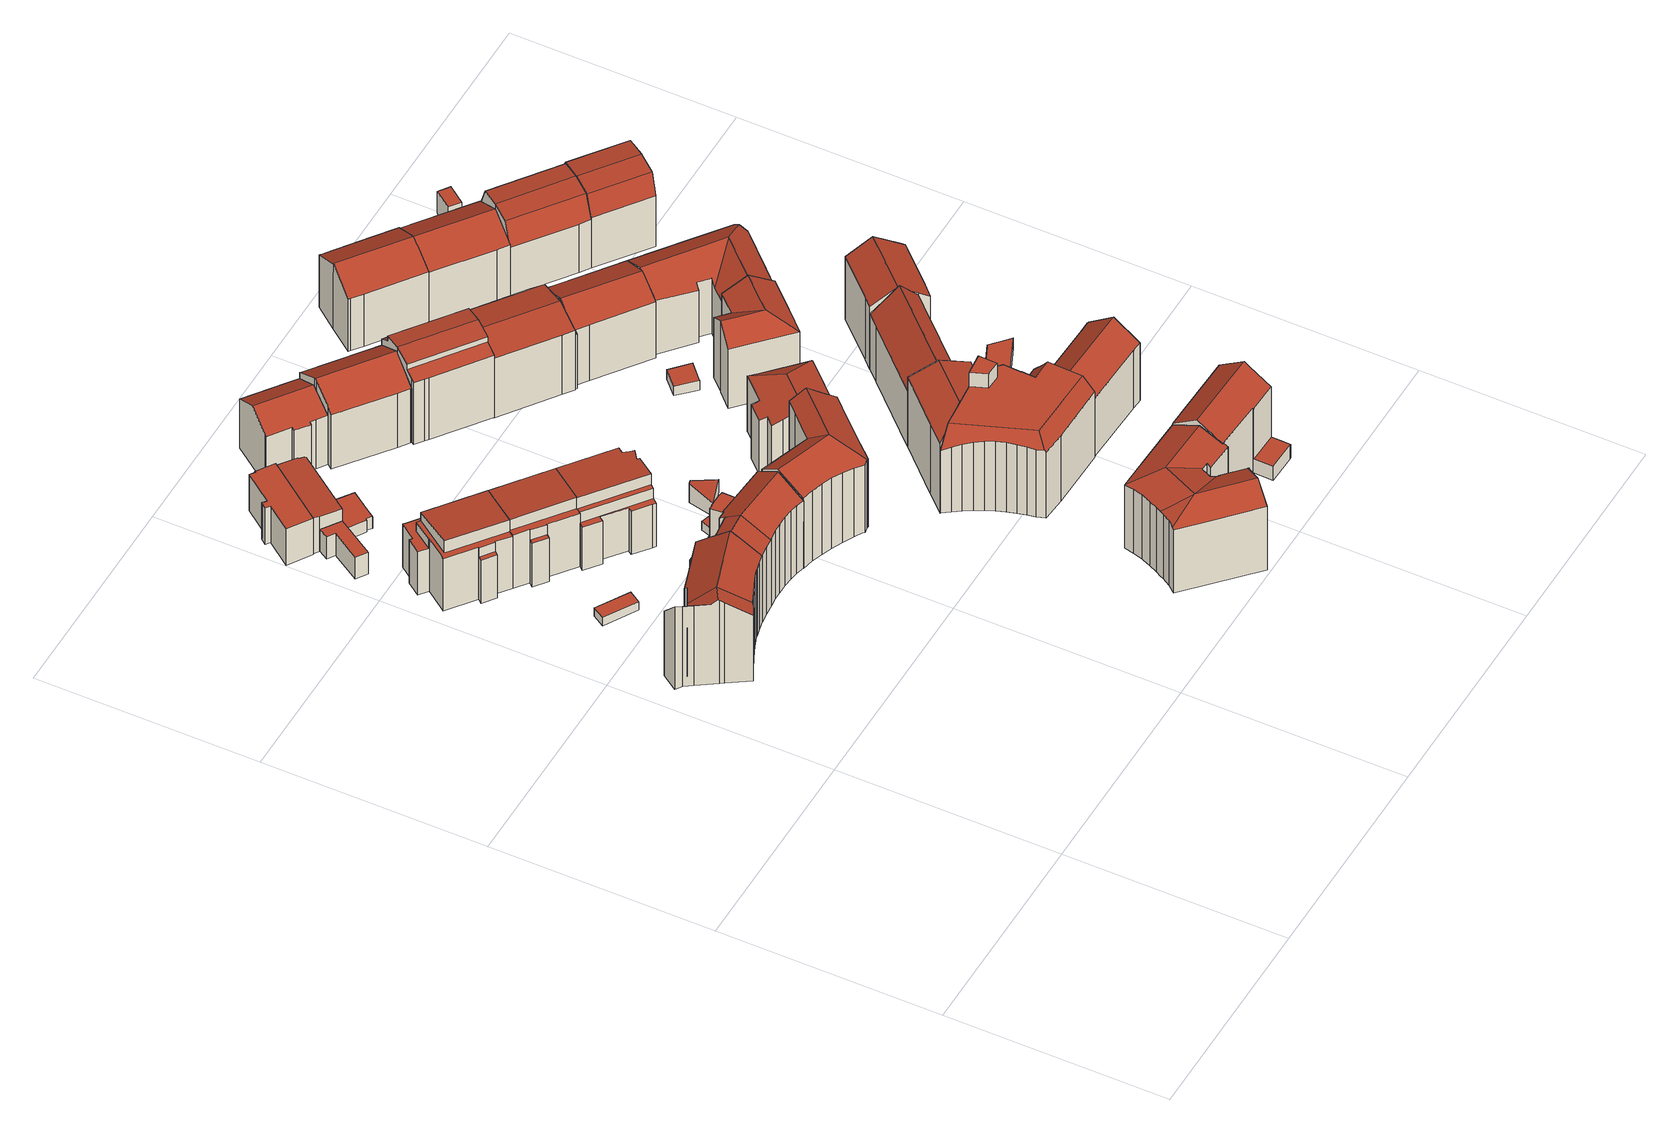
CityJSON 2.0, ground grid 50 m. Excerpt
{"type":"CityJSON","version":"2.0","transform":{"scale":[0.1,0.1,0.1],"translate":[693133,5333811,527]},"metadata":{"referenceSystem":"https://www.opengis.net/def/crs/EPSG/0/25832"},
"CityObjects":{
"building1":{"type":"Building","attributes":{"Gemeindeschluessel":"09162000","HoeheDach":"551.680","HoeheGrund":"528.577","Methode":"2000","NiedrigsteTraufeDesGebaeudes":"546.345","Geometrietyp2DReferenz":"3000","function":"31001_1000","roofType":"3100","measuredHeight":23.1,"storeysAboveGround":6},"geometry":[{"type":"MultiSurface","lod":"2","boundaries":[[[0,1,2,3,4,5]],[[6,7,4,3,8]],[[2,9,10,11,12,13,14,8,3]],[[15,16,17,18]],[[19,20,21,22]],[[23,24,16,15]],[[25,11,10,26]],[[18,17,27,28]],[[29,30,31,32]],[[33,34,35,36]],[[23,36,35,37,24]],[[37,35,34,38,39,40,41,21,20,9,2]],[[19,26,10,9,20]],[[27,17,16,24,37,2,1]],[[42,38,34,33]],[[23,15,18,28,29,32,43,44,7,6,45,46,47,25,26,19,22,48,49,50,42,33,36]],[[29,28,27,1,0,30]],[[49,40,39,50]],[[45,14,13,46]],[[51,31,30,0,5,52]],[[6,8,14,45]],[[47,12,11,25]],[[50,39,38,42]],[[5,4,7,44,52]],[[46,13,12,47]],[[48,41,40,49]],[[43,51,52,44]],[[22,21,41,48]],[[51,43,32,31]]],"semantics":{"surfaces":[{"type":"RoofSurface"},{"type":"WallSurface"},{"type":"GroundSurface"}],"values":[0,1,0,1,1,1,1,1,1,1,1,0,1,0,1,2,1,1,1,0,1,1,1,1,1,1,1,1,1]}}]},
"building2":{"type":"Building","attributes":{"Gemeindeschluessel":"09162000","HoeheDach":"530.550","HoeheGrund":"528.240","Methode":"2000","NiedrigsteTraufeDesGebaeudes":"530.550","Geometrietyp2DReferenz":"3000","function":"51009_1610","roofType":"1000","measuredHeight":2.31},"geometry":[{"type":"MultiSurface","lod":"2","boundaries":[[[53,54,55,56]],[[57,58,59,60]],[[60,53,56,57]],[[59,54,53,60]],[[57,56,55,58]],[[58,55,54,59]]],"semantics":{"surfaces":[{"type":"RoofSurface"},{"type":"GroundSurface"},{"type":"WallSurface"}],"values":[0,1,2,2,2,2]}}]},
"building3":{"type":"Building","attributes":{"Gemeindeschluessel":"09162000","HoeheDach":"545.880","HoeheGrund":"528.260","Methode":"2000","NiedrigsteTraufeDesGebaeudes":"540.230","Geometrietyp2DReferenz":"3000","function":"31001_1000","roofType":"1000","measuredHeight":17.62,"storeysAboveGround":5},"geometry":[{"type":"MultiSurface","lod":"2","boundaries":[[[61,62,63,64]],[[65,66,67,68]],[[69,70,71,72]],[[73,74,75,76,77,78,79,80]],[[81,82,83,84]],[[85,86,87,88,89,90]],[[91,66,65,92,93,94,76,75,95,96,97,98]],[[99,100,101,102]],[[98,97,96,103,101,100]],[[104,105,85,90]],[[61,64,106,107,95,75,74,73,80,71,70,108]],[[109,81,84,110]],[[105,83,82,67,66,91,99,102,63,62,87,86,85]],[[111,108,70,69]],[[112,109,110,113]],[[103,96,95,107,106,64,63,102,101]],[[94,93,92,65,68,114,112,113,115,104,90,89,88,116,111,69,72,79,78,77,76]],[[72,71,80,79]],[[91,98,100,99]],[[116,88,87,62,61,108,111]],[[110,84,83,105,104,115,113]],[[81,109,112,114,68,67,82]]],"semantics":{"surfaces":[{"type":"WallSurface"},{"type":"RoofSurface"},{"type":"GroundSurface"}],"values":[0,0,0,0,0,0,0,0,1,0,1,1,1,0,0,0,2,0,0,0,0,0]}}]},
"building4":{"type":"Building","attributes":{"Gemeindeschluessel":"09162000","HoeheDach":"533.837","HoeheGrund":"527.837","Methode":"3220","NiedrigsteTraufeDesGebaeudes":"533.837","Geometrietyp2DReferenz":"3000","function":"31001_2000","roofType":"9999","measuredHeight":6},"geometry":[{"type":"MultiSurface","lod":"2","boundaries":[[[117,118,119,120]],[[121,122,123,124]],[[125,126,127,128]],[[117,126,125,122,121,118]],[[119,124,123,128,127,120]],[[122,125,128,123]],[[118,121,124,119]],[[126,117,120,127]]],"semantics":{"surfaces":[{"type":"WallSurface"},{"type":"RoofSurface"},{"type":"GroundSurface"}],"values":[0,0,0,1,2,0,0,0]}}]},
"building5":{"type":"Building","attributes":{"Gemeindeschluessel":"09162000","HoeheDach":"537.658","HoeheGrund":"527.580","Methode":"2000","NiedrigsteTraufeDesGebaeudes":"530.280","Geometrietyp2DReferenz":"3000","function":"31001_9998","roofType":"1000","measuredHeight":10.08,"storeysAboveGround":4},"geometry":[{"type":"MultiSurface","lod":"2","boundaries":[[[129,130,131,132,133,134]],[[135,136,137,138,139,140]],[[141,142,143,144]],[[145,146,147,148]],[[131,130,146,145]],[[147,149,140,139,138,150,151,152,148]],[[153,154,155,136,135,156,157]],[[137,136,155,158,150,138]],[[154,153,159,141,144,160,133,132,131,145,148,152,151,150,158,155]],[[161,157,156,149,147,146,130,129,134,162,143,142]],[[159,161,142,141]],[[144,143,162,160]],[[153,157,161,159]],[[160,162,134,133]],[[140,149,156,135]]],"semantics":{"surfaces":[{"type":"WallSurface"},{"type":"RoofSurface"},{"type":"GroundSurface"}],"values":[0,1,0,0,0,0,0,0,2,1,0,0,0,0,0]}}]},
"building6":{"type":"Building","attributes":{"Gemeindeschluessel":"09162000","HoeheDach":"545.880","HoeheGrund":"528.170","Methode":"2000","NiedrigsteTraufeDesGebaeudes":"540.080","Geometrietyp2DReferenz":"3000","function":"31001_1000","roofType":"1000","measuredHeight":17.71,"storeysAboveGround":5},"geometry":[{"type":"MultiSurface","lod":"2","boundaries":[[[163,164,96,165]],[[166,167,168,169,170,171,172]],[[173,174,166,172]],[[175,176,177,178,179,173,172,171,170,180,181,182,183,184]],[[185,186,187,188]],[[189,190,165,96,188,187,183,182,181,180]],[[188,96,164,185]],[[191,192,168,167]],[[183,187,186,184]],[[169,168,192,193,194,195,190,189]],[[177,194,193,178]],[[170,169,189,180]],[[191,174,173,179,178,193,192]],[[174,191,167,166]],[[195,163,165,190]],[[195,194,177,176,175,184,186,185,164,163]]],"semantics":{"surfaces":[{"type":"RoofSurface"},{"type":"WallSurface"},{"type":"GroundSurface"}],"values":[0,1,1,2,0,1,1,1,1,0,1,1,1,0,1,1]}}]},
"building7":{"type":"Building","attributes":{"Gemeindeschluessel":"09162000","HoeheDach":"551.120","HoeheGrund":"528.542","Methode":"2000","NiedrigsteTraufeDesGebaeudes":"532.379","Geometrietyp2DReferenz":"3000","function":"31001_1000","roofType":"3100","measuredHeight":22.58,"storeysAboveGround":6},"geometry":[{"type":"MultiSurface","lod":"2","boundaries":[[[196,197,198,199,200]],[[201,202,203,204]],[[205,206,207,208]],[[209,210,211,212]],[[213,203,202,214,215,216,217,218]],[[219,220,221,222,213,218]],[[223,224,197,196]],[[225,226,227,228]],[[229,230,231,232]],[[222,221,227,226,233,234,200,199,235]],[[236,215,214,237]],[[238,239,240,241]],[[242,243,244,245,246]],[[219,218,217,247]],[[248,249,250,251]],[[222,235,252,204,203,213]],[[232,231,210,209]],[[228,227,221,220]],[[223,196,200,234,253,211,210,231,230,254]],[[255,212,211,253,256]],[[245,234,233,250,249,246]],[[257,254,230,229]],[[242,246,249,248]],[[255,256,206,205]],[[198,197,224,257,229,232,209,212,255,205,208,243,242,248,251,225,228,220,219,247,258,236,237,240,239,259]],[[238,241,201,204,252,260]],[[240,237,214,202,201,241]],[[198,259,260,252,235,199]],[[247,217,216,258]],[[208,207,244,243]],[[258,216,215,236]],[[224,223,254,257]],[[244,207,206,256,253,234,245]],[[225,251,250,233,226]],[[260,259,239,238]]],"semantics":{"surfaces":[{"type":"WallSurface"},{"type":"RoofSurface"},{"type":"GroundSurface"}],"values":[0,0,0,0,1,0,0,0,0,1,0,0,0,0,0,0,0,0,1,0,1,0,0,0,2,1,0,0,0,0,0,0,1,0,0]}}]},
"building8":{"type":"Building","attributes":{"Gemeindeschluessel":"09162000","HoeheDach":"537.538","HoeheGrund":"527.710","Methode":"2000","NiedrigsteTraufeDesGebaeudes":"529.987","Geometrietyp2DReferenz":"3000","function":"31001_9998","roofType":"1000","measuredHeight":9.83,"storeysAboveGround":3},"geometry":[{"type":"MultiSurface","lod":"2","boundaries":[[[261,262,263,264,265,266,267,268,157,161]],[[269,263,262,270]],[[271,157,268,272]],[[157,271,273,274,275]],[[276,264,263,269]],[[274,273,277,278]],[[279,280,281,282,276,269,270,283,284,275,274,278]],[[282,265,264,276]],[[281,266,265,282]],[[161,157,275,284]],[[280,267,266,281]],[[280,279,278,277,272,268,267]],[[283,270,262,261,161,284]],[[272,277,273,271]]],"semantics":{"surfaces":[{"type":"RoofSurface"},{"type":"WallSurface"},{"type":"GroundSurface"}],"values":[0,1,1,1,1,1,2,1,1,1,1,1,1,0]}}]},
"building9":{"type":"Building","attributes":{"Gemeindeschluessel":"09162000","HoeheDach":"531.146","HoeheGrund":"527.920","Methode":"1000","NiedrigsteTraufeDesGebaeudes":"531.146","Geometrietyp2DReferenz":"3000","function":"31001_2000","roofType":"1000","measuredHeight":3.23,"storeysAboveGround":1},"geometry":[{"type":"MultiSurface","lod":"2","boundaries":[[[285,286,287,288]],[[289,290,291,292,293,294]],[[295,296,297,298,289,294]],[[299,300,297,296]],[[301,302,303,304]],[[292,291,302,301]],[[305,285,288,306,299,296,295,294,293,292,301,304]],[[298,297,300,307,287,286,308,303,302,291,290,289]],[[285,305,304,303,308,286]],[[306,288,287,307,300,299]]],"semantics":{"surfaces":[{"type":"WallSurface"},{"type":"GroundSurface"},{"type":"RoofSurface"}],"values":[0,0,0,0,0,0,1,2,0,0]}}]},
"building10":{"type":"Building","attributes":{"Gemeindeschluessel":"09162000","HoeheDach":"530.843","HoeheGrund":"528.757","Methode":"2000","NiedrigsteTraufeDesGebaeudes":"530.843","Geometrietyp2DReferenz":"3000","function":"51009_1610","roofType":"1000","measuredHeight":2.09},"geometry":[{"type":"MultiSurface","lod":"2","boundaries":[[[309,310,311,312]],[[313,314,315,316]],[[310,315,314,311]],[[311,314,313,312]],[[309,316,315,310]],[[312,313,316,309]]],"semantics":{"surfaces":[{"type":"GroundSurface"},{"type":"RoofSurface"},{"type":"WallSurface"}],"values":[0,1,2,2,2,2]}}]},
"building11":{"type":"Building","attributes":{"Gemeindeschluessel":"09162000","HoeheDach":"545.887","HoeheGrund":"528.240","Methode":"2000","NiedrigsteTraufeDesGebaeudes":"539.990","Geometrietyp2DReferenz":"3000","function":"31001_1000","roofType":"1000","measuredHeight":17.65,"storeysAboveGround":5},"geometry":[{"type":"MultiSurface","lod":"2","boundaries":[[[317,318,319,320]],[[321,322,323,324]],[[325,326,327,177]],[[328,329,330,331,332,333,334,335,336,337,338,339,321,324,325,177,340,341,175,184,342]],[[329,328,342,343,344,345,346]],[[338,347,348,339]],[[337,349,347,338]],[[323,322,348,347,349,350,351,352,327,326]],[[336,350,349,337]],[[318,353,354,319]],[[331,355,356,332]],[[327,352,320,319,354,164,357,358,184,175,341,340,177]],[[351,317,320,352]],[[184,358,343,342]],[[344,343,358,357]],[[353,359,356,355,360,346,345,164,354]],[[329,346,360,330]],[[357,164,345,344]],[[324,323,326,325]],[[318,317,351,350,336,335,334,333,359,353]],[[332,356,359,333]],[[330,360,355,331]],[[339,348,322,321]]],"semantics":{"surfaces":[{"type":"RoofSurface"},{"type":"WallSurface"},{"type":"GroundSurface"}],"values":[0,1,1,2,1,1,1,0,1,1,1,1,1,1,0,0,1,1,1,1,1,1,1]}}]},
"building12":{"type":"Building","attributes":{"Gemeindeschluessel":"09162000","HoeheDach":"530.422","HoeheGrund":"528.140","Methode":"1000","NiedrigsteTraufeDesGebaeudes":"530.422","Geometrietyp2DReferenz":"3000","function":"51009_1610","roofType":"1000","measuredHeight":2.28},"geometry":[{"type":"MultiSurface","lod":"2","boundaries":[[[361,362,363,364]],[[363,365,366,364]],[[366,365,367,368]],[[362,367,365,363]],[[364,366,368,361]],[[361,368,367,362]]],"semantics":{"surfaces":[{"type":"GroundSurface"},{"type":"WallSurface"},{"type":"RoofSurface"}],"values":[0,1,2,1,1,1]}}]},
"building13":{"type":"Building","attributes":{"Gemeindeschluessel":"09162000","HoeheDach":"531.080","HoeheGrund":"528.770","Methode":"2000","NiedrigsteTraufeDesGebaeudes":"531.080","Geometrietyp2DReferenz":"3000","function":"51009_1610","roofType":"1000","measuredHeight":2.31},"geometry":[{"type":"MultiSurface","lod":"2","boundaries":[[[369,370,371,372]],[[373,374,370,369]],[[374,375,371,370]],[[376,375,374,373]],[[372,371,375,376]],[[369,372,376,373]]],"semantics":{"surfaces":[{"type":"WallSurface"},{"type":"RoofSurface"},{"type":"GroundSurface"}],"values":[0,0,1,0,0,2]}}]},
"building14":{"type":"Building","attributes":{"Gemeindeschluessel":"09162000","HoeheDach":"544.340","HoeheGrund":"527.502","Methode":"2000","NiedrigsteTraufeDesGebaeudes":"540.678","Geometrietyp2DReferenz":"3000","function":"31001_9998","roofType":"3100","measuredHeight":16.84,"storeysAboveGround":4},"geometry":[{"type":"MultiSurface","lod":"2","boundaries":[[[377,378,379,380]],[[381,382,383,384,385]],[[386,387,388,389]],[[377,380,390,391]],[[392,393,394,395]],[[381,385,393,392]],[[384,383,396,397,398]],[[399,400,401,398,397]],[[399,397,396,402]],[[391,390,401,400]],[[386,395,394,387]],[[403,389,388,404]],[[381,392,395,386,389,403,378,377,391,400,399,402,382]],[[379,404,388,387,394,393,385,384,398,401,390,380]],[[402,396,383,382]],[[403,404,379,378]]],"semantics":{"surfaces":[{"type":"WallSurface"},{"type":"RoofSurface"},{"type":"GroundSurface"}],"values":[0,0,0,0,0,0,1,0,0,0,0,0,2,1,0,0]}}]},
"building15":{"type":"Building","attributes":{"Gemeindeschluessel":"09162000","HoeheDach":"533.671","HoeheGrund":"528.410","Methode":"1000","NiedrigsteTraufeDesGebaeudes":"531.881","Geometrietyp2DReferenz":"3000","function":"31001_2000","roofType":"2100","measuredHeight":5.26},"geometry":[{"type":"MultiSurface","lod":"2","boundaries":[[[405,406,407,408]],[[409,410,406,405]],[[407,406,410,411]],[[412,411,410,409]],[[408,407,411,412]],[[412,409,405,408]]],"semantics":{"surfaces":[{"type":"WallSurface"},{"type":"RoofSurface"},{"type":"GroundSurface"}],"values":[0,0,1,0,0,2]}}]},
"building16":{"type":"Building","attributes":{"Gemeindeschluessel":"09162000","HoeheDach":"551.570","HoeheGrund":"528.310","Methode":"2000","NiedrigsteTraufeDesGebaeudes":"546.851","Geometrietyp2DReferenz":"3000","function":"31001_9998","roofType":"3100","measuredHeight":23.26,"storeysAboveGround":6},"geometry":[{"type":"MultiSurface","lod":"2","boundaries":[[[413,414,415,416]],[[417,418,419,420]],[[421,422,423,424,425,426]],[[427,428,429,430]],[[431,432,433,434,435,436,415,414,437,438,439]],[[439,438,437,440,441,442,443]],[[444,441,440,445]],[[446,433,432,447]],[[430,429,448,449]],[[450,451,452,453,428,427]],[[454,455,447,432,431,456]],[[437,414,413,457,445,440]],[[451,458,454,456,459,452]],[[418,460,461,448,429,428,453,452,459,456,431,439,462,463,419]],[[449,448,461,464]],[[462,439,443,422,421,426,463]],[[465,434,433,446]],[[466,464,461,460,418,417]],[[467,465,446,447,455,454,458,451,450,427,430,449,464,466,417,420,468,425,424,423,469,470,444,445,457,413,416,471]],[[416,415,436,471]],[[422,443,442,441,444,470,469,423]],[[419,463,426,425,468,420]],[[465,467,471,436,435,434]]],"semantics":{"surfaces":[{"type":"WallSurface"},{"type":"RoofSurface"},{"type":"GroundSurface"}],"values":[0,0,0,0,1,1,0,0,0,0,0,0,0,1,0,1,0,0,2,0,0,0,0]}}]},
"building17":{"type":"Building","attributes":{"Gemeindeschluessel":"09162000","HoeheDach":"548.790","HoeheGrund":"528.563","Methode":"2000","NiedrigsteTraufeDesGebaeudes":"531.920","Geometrietyp2DReferenz":"3000","function":"31001_9998","roofType":"3100","measuredHeight":20.23,"storeysAboveGround":5},"geometry":[{"type":"MultiSurface","lod":"2","boundaries":[[[472,473,474,475,476,477]],[[478,479,480,481,482,483]],[[484,485,486,487,488,489]],[[490,491,492,493,494,495]],[[496,497,498,499,500,484,489,501]],[[481,480,472,477]],[[493,501,502,503,474,473,472,480,479]],[[501,489,488,504,502]],[[499,505,506,507,508,509,500]],[[495,494,510,511,512,513]],[[514,515,516,517]],[[493,479,478,510,494]],[[505,499,498,518]],[[519,520,507,506,517,516,521]],[[522,523,524,496,501,493]],[[519,521,525,526]],[[485,484,500,509]],[[475,474,503,527]],[[527,503,502,528]],[[529,530,491,490,495,513]],[[531,524,523,532]],[[530,533,526,525,492,491]],[[511,510,478,483]],[[517,506,505,518,514]],[[504,488,487,534,528,502]],[[535,536,497,496,524,531]],[[486,485,509,508,507,520,519,526,533,530,529,513,512,511,483,482,481,477,476,475,527,528,534,487],[535,531,532,537,538,539,540,536]],[[541,515,514,518,498,497,536,540,539,538]],[[492,525,521,516,515,541,522,493]],[[522,541,538,537,532,523]]],"semantics":{"surfaces":[{"type":"WallSurface"},{"type":"RoofSurface"},{"type":"GroundSurface"}],"values":[0,0,0,1,1,0,1,1,0,0,0,1,0,0,1,0,0,0,0,0,0,0,0,1,0,0,2,0,1,0]}}]},
"building18":{"type":"Building","attributes":{"Gemeindeschluessel":"09162000","HoeheDach":"546.850","HoeheGrund":"527.670","Methode":"2000","NiedrigsteTraufeDesGebaeudes":"542.553","Geometrietyp2DReferenz":"3000","function":"31001_9998","roofType":"3100","measuredHeight":19.18,"storeysAboveGround":4},"geometry":[{"type":"MultiSurface","lod":"2","boundaries":[[[542,543,544,545]],[[546,547,548,549]],[[550,551,552,553]],[[554,555,556,557]],[[548,558,555,554,559,549]],[[560,561,562,563]],[[564,552,551,565,556,555,558]],[[562,561,544,543,564,558,548,547,566]],[[567,566,547,546]],[[563,562,566,567]],[[568,542,545,560,563,567,546,549,559,554,557,569,550,553]],[[545,544,561,560]],[[542,568,553,552,564,543]],[[565,551,550,569,557,556]]],"semantics":{"surfaces":[{"type":"WallSurface"},{"type":"RoofSurface"},{"type":"GroundSurface"}],"values":[0,0,0,0,0,0,1,1,0,0,2,0,0,0]}}]},
"building19":{"type":"Building","attributes":{"Gemeindeschluessel":"09162000","HoeheDach":"548.346","HoeheGrund":"527.770","Methode":"2000","NiedrigsteTraufeDesGebaeudes":"544.344","Geometrietyp2DReferenz":"3000","function":"31001_1000","roofType":"3100","measuredHeight":20.58,"storeysAboveGround":5},"geometry":[{"type":"MultiSurface","lod":"2","boundaries":[[[570,571,572,573]],[[574,575,576,577]],[[578,579,580,581]],[[582,583,575,574]],[[584,585,586,587]],[[588,589,587,586]],[[573,572,590,589,588,591,592]],[[583,580,579,593,594,576,575]],[[590,572,571,595]],[[593,596,597,594]],[[581,580,583,582]],[[576,594,597,573,592,598,577]],[[599,600,601,578,581,582,574,577,598,592,591,588,586,585]],[[596,570,573,597]],[[595,584,587,589,590]],[[593,579,578,601,600,599,585,584,595,571,570,596]]],"semantics":{"surfaces":[{"type":"RoofSurface"},{"type":"WallSurface"},{"type":"GroundSurface"}],"values":[0,1,1,1,1,1,1,0,1,1,1,1,2,0,0,1]}}]},
"building20":{"type":"Building","attributes":{"Gemeindeschluessel":"09162000","HoeheDach":"553.743","HoeheGrund":"528.495","Methode":"2000","NiedrigsteTraufeDesGebaeudes":"545.656","Geometrietyp2DReferenz":"3000","function":"31001_9998","roofType":"1000","measuredHeight":25.25,"storeysAboveGround":5},"geometry":[{"type":"MultiSurface","lod":"2","boundaries":[[[602,603,604,605]],[[606,607,608]],[[609,610,611,612]],[[613,614,615,616]],[[617,618,619,620]],[[621,622,618,617]],[[623,624,625,620,619,626]],[[627,628,603,602]],[[629,630,631,632]],[[633,634,635,636,637]],[[638,639,634,633,613,616,609,612,627,602,605,631,630,624,623,640,641,642,643]],[[616,615,610,609]],[[644,641,640,645]],[[640,623,626,646,647,645]],[[605,604,632,631]],[[612,611,628,627]],[[642,648,649,643]],[[650,649,648,606,608]],[[651,625,624,630,629]],[[644,645,647,621,617,620,625,651,652,653,650,608,607]],[[633,637,614,613]],[[618,622,646,626,619]],[[635,654,655,653,652,636]],[[639,654,635,634]],[[638,643,649,650,653,655]],[[629,632,604,603,628,611,610,615,614,637,636,652,651]],[[647,646,622,621]],[[638,655,654,639]],[[642,641,644,607,606,648]]],"semantics":{"surfaces":[{"type":"WallSurface"},{"type":"GroundSurface"},{"type":"RoofSurface"}],"values":[0,0,0,0,0,0,0,0,0,0,1,0,0,0,0,0,0,2,0,2,0,2,2,0,0,2,0,0,0]}}]},
"building21":{"type":"Building","attributes":{"Gemeindeschluessel":"09162000","HoeheDach":"545.920","HoeheGrund":"528.030","Methode":"2000","NiedrigsteTraufeDesGebaeudes":"542.771","Geometrietyp2DReferenz":"3000","function":"31001_9998","roofType":"3200","measuredHeight":17.89,"storeysAboveGround":4},"geometry":[{"type":"MultiSurface","lod":"2","boundaries":[[[656,657,658,659,660,661]],[[662,663,664,665]],[[666,667,668,669,670,671,659,658]],[[672,673,674,675]],[[676,677,678,679]],[[680,681,682,683,684,685]],[[682,678,677,668,667,686,683]],[[665,664,687,688]],[[689,656,661,690,675,674]],[[691,688,687,692,673,672]],[[676,679,681,680,685,662,665,688,691,672,675,690,661,660,659,671,670,669]],[[685,684,663,662]],[[686,667,666,658,657]],[[679,678,682,681]],[[663,684,683,686,657,656,689,674,673,692,687,664]],[[669,668,677,676]]],"semantics":{"surfaces":[{"type":"WallSurface"},{"type":"RoofSurface"},{"type":"GroundSurface"}],"values":[0,0,0,0,0,0,1,0,0,0,2,0,1,0,1,0]}}]},
"building22":{"type":"Building","attributes":{"Gemeindeschluessel":"09162000","HoeheDach":"550.250","HoeheGrund":"528.440","Methode":"2000","NiedrigsteTraufeDesGebaeudes":"547.536","Geometrietyp2DReferenz":"3000","function":"31001_9998","roofType":"3100","measuredHeight":21.81},"geometry":[{"type":"MultiSurface","lod":"2","boundaries":[[[693,694,695,696]],[[697,698,699,700]],[[695,694,701,702,703]],[[704,701,694,693]],[[702,701,704,705,700,699]],[[706,707,696,695,703,625]],[[696,707,706,708,697,700,705,704,693]],[[708,709,698,697]],[[706,625,709,708]],[[625,703,702,699,698,709]]],"semantics":{"surfaces":[{"type":"WallSurface"},{"type":"RoofSurface"},{"type":"GroundSurface"}],"values":[0,0,1,0,0,0,2,0,0,1]}}]},
"building23":{"type":"Building","attributes":{"Gemeindeschluessel":"09162000","HoeheDach":"545.843","HoeheGrund":"527.730","Methode":"1000","NiedrigsteTraufeDesGebaeudes":"544.142","Geometrietyp2DReferenz":"3000","function":"31001_9998","roofType":"3100","measuredHeight":18.11,"storeysAboveGround":4},"geometry":[{"type":"MultiSurface","lod":"2","boundaries":[[[710,711,712,713]],[[714,715,716,717]],[[718,719,720,721]],[[722,723,724,725]],[[717,716,726,727]],[[719,726,716,715,728,729,720]],[[728,724,723,712,711,729]],[[714,730,725,724,728,715]],[[720,729,711,710,731,721]],[[727,726,719,718]],[[713,712,723,722]],[[725,730,714,717,727,718,721,731,710,713,722]]],"semantics":{"surfaces":[{"type":"WallSurface"},{"type":"RoofSurface"},{"type":"GroundSurface"}],"values":[0,0,0,0,0,1,1,0,0,0,0,2]}}]},
"building24":{"type":"Building","attributes":{"Gemeindeschluessel":"09162000","HoeheDach":"550.060","HoeheGrund":"528.547","Methode":"2000","NiedrigsteTraufeDesGebaeudes":"532.320","Geometrietyp2DReferenz":"3000","function":"31001_9998","roofType":"3100","measuredHeight":21.51,"storeysAboveGround":5},"geometry":[{"type":"MultiSurface","lod":"2","boundaries":[[[732,733,734,735]],[[736,737,738,739]],[[740,741,738,737,742,743]],[[744,745,734,733,746,747,748,749]],[[750,739,738,741,747,746]],[[751,743,742,752]],[[751,753,749,748,740,743]],[[740,748,747,741]],[[744,754,755,745]],[[753,751,752,736,739,750,732,735,756,757]],[[737,736,752,742]],[[756,735,734,745,755]],[[754,757,756,755]],[[750,746,733,732]],[[753,757,754,744,749]]],"semantics":{"surfaces":[{"type":"WallSurface"},{"type":"RoofSurface"},{"type":"GroundSurface"}],"values":[0,0,1,1,0,0,0,0,1,2,0,0,0,0,0]}}]},
"building25":{"type":"Building","attributes":{"Gemeindeschluessel":"09162000","HoeheDach":"530.406","HoeheGrund":"527.760","Methode":"1000","NiedrigsteTraufeDesGebaeudes":"530.406","Geometrietyp2DReferenz":"3000","function":"31001_2000","roofType":"1000","measuredHeight":2.65},"geometry":[{"type":"MultiSurface","lod":"2","boundaries":[[[758,759,760,761,762,763]],[[760,759,764,765,766,761]],[[762,767,768,763]],[[759,758,763,768,769,764]],[[765,764,769,768,767,766]],[[761,766,767,762]]],"semantics":{"surfaces":[{"type":"GroundSurface"},{"type":"WallSurface"},{"type":"RoofSurface"}],"values":[0,1,1,1,2,1]}}]},
"building26":{"type":"Building","attributes":{"Gemeindeschluessel":"09162000","HoeheDach":"549.846","HoeheGrund":"528.320","Methode":"2000","NiedrigsteTraufeDesGebaeudes":"543.665","Geometrietyp2DReferenz":"3000","function":"31001_9998","roofType":"3100","measuredHeight":21.53,"storeysAboveGround":5},"geometry":[{"type":"MultiSurface","lod":"2","boundaries":[[[770,771,772,773,774,775]],[[776,777,778,779,780,781]],[[779,782,783,784,785,780]],[[772,786,787,776,781,773]],[[775,774,788,789]],[[790,786,772,771]],[[790,771,770,775,789,791,783,782,779,778,777,792]],[[777,776,787,792]],[[792,787,786,790]],[[788,793,784,783,791,789]],[[773,781,780,785,784,793,788,774]]],"semantics":{"surfaces":[{"type":"WallSurface"},{"type":"RoofSurface"},{"type":"GroundSurface"}],"values":[0,0,0,1,0,0,2,0,0,0,1]}}]},
"building27":{"type":"Building","attributes":{"Gemeindeschluessel":"09162000","HoeheDach":"547.480","HoeheGrund":"527.800","Methode":"2000","NiedrigsteTraufeDesGebaeudes":"544.125","Geometrietyp2DReferenz":"3000","function":"31001_1000","roofType":"3100","measuredHeight":19.68,"storeysAboveGround":5},"geometry":[{"type":"MultiSurface","lod":"2","boundaries":[[[794,795,796,797,798,799]],[[800,801,802,803,804,805]],[[806,807,808,809,810,811]],[[804,812,813,814,815,805]],[[816,817,806,811,818,819]],[[801,820,808,807,821,802]],[[814,813,799,798]],[[795,819,818,811,810,822,796]],[[820,801,800,805,815,814,798,797,796,822,810,809,808]],[[803,802,816,823,812,804]],[[802,821,807,806,817,816]],[[823,816,819,795,794,799,813,812]]],"semantics":{"surfaces":[{"type":"WallSurface"},{"type":"RoofSurface"},{"type":"GroundSurface"}],"values":[0,0,0,0,1,0,0,0,2,1,1,1]}}]},
"building28":{"type":"Building","attributes":{"Gemeindeschluessel":"09162000","HoeheDach":"549.002","HoeheGrund":"528.754","Methode":"2000","NiedrigsteTraufeDesGebaeudes":"544.708","Geometrietyp2DReferenz":"3000","function":"31001_9998","roofType":"3100","measuredHeight":20.25,"storeysAboveGround":5},"geometry":[{"type":"MultiSurface","lod":"2","boundaries":[[[824,825,826,827,828]],[[829,830,831,832,833]],[[834,835,836,837]],[[826,825,836,835,832,831]],[[837,836,825,824]],[[828,827,838,839]],[[838,827,826,831,830]],[[829,833,834,837,824,828,839]],[[833,832,835,834]],[[839,838,830,829]]],"semantics":{"surfaces":[{"type":"WallSurface"},{"type":"RoofSurface"},{"type":"GroundSurface"}],"values":[0,0,0,1,0,0,1,2,0,0]}}]},
"building29":{"type":"Building","attributes":{"Gemeindeschluessel":"09162000","HoeheDach":"546.638","HoeheGrund":"528.000","Methode":"1000","NiedrigsteTraufeDesGebaeudes":"542.944","Geometrietyp2DReferenz":"3000","function":"31001_9998","roofType":"3100","measuredHeight":18.64,"storeysAboveGround":4},"geometry":[{"type":"MultiSurface","lod":"2","boundaries":[[[840,841,842,843]],[[844,845,846,847]],[[846,848,849,850,851,847]],[[852,853,854,855]],[[855,854,842,841,856,857,848,846,845,858,859]],[[857,860,861,862,849,848]],[[863,864,865,860,857,856]],[[863,856,841,840]],[[866,861,860,865]],[[852,855,859,867]],[[868,862,861,866]],[[843,842,854,853]],[[859,858,845,844,867]],[[850,849,862,868]],[[864,863,840,843,853,852,867,844,847,851,850,868,866,865]]],"semantics":{"surfaces":[{"type":"WallSurface"},{"type":"RoofSurface"},{"type":"GroundSurface"}],"values":[0,0,0,0,1,1,0,0,0,0,0,0,0,0,2]}}]},
"building30":{"type":"Building","attributes":{"Gemeindeschluessel":"09162000","HoeheDach":"545.750","HoeheGrund":"527.732","Methode":"2000","NiedrigsteTraufeDesGebaeudes":"542.059","Geometrietyp2DReferenz":"3000","function":"31001_1000","roofType":"3100","measuredHeight":18.02,"storeysAboveGround":4},"geometry":[{"type":"MultiSurface","lod":"2","boundaries":[[[869,870,871,872,873,874,875,876,877,878]],[[879,880,881,882]],[[878,877,883,884,885]],[[883,877,876,886]],[[887,872,871,888]],[[885,884,882,881]],[[889,890,870,869,891]],[[892,875,874,893]],[[886,876,875,892]],[[889,879,882,884,883,886,892,893,894,887,888,890]],[[894,873,872,887]],[[885,881,880,891,869,878]],[[888,871,870,890]],[[889,891,880,879]],[[893,874,873,894]]],"semantics":{"surfaces":[{"type":"RoofSurface"},{"type":"WallSurface"},{"type":"GroundSurface"}],"values":[0,1,1,1,1,1,1,1,1,2,1,0,1,1,1]}}]},
"building31":{"type":"Building","attributes":{"Gemeindeschluessel":"09162000","HoeheDach":"531.241","HoeheGrund":"528.690","Methode":"1000","NiedrigsteTraufeDesGebaeudes":"531.241","Geometrietyp2DReferenz":"3000","function":"31001_2000","roofType":"1000","measuredHeight":2.55},"geometry":[{"type":"MultiSurface","lod":"2","boundaries":[[[895,896,897,898]],[[897,896,899,900,901,902]],[[895,903,899,896]],[[895,898,904,905,906,903]],[[900,899,903,906,905,901]],[[904,902,901,905]],[[898,897,902,904]]],"semantics":{"surfaces":[{"type":"WallSurface"},{"type":"RoofSurface"},{"type":"GroundSurface"}],"values":[0,1,0,2,0,0,0]}}]},
"building32":{"type":"Building","attributes":{"Gemeindeschluessel":"09162000","HoeheDach":"545.907","HoeheGrund":"527.830","Methode":"1000","NiedrigsteTraufeDesGebaeudes":"541.940","Geometrietyp2DReferenz":"3000","function":"31001_9998","roofType":"3100","measuredHeight":18.08,"storeysAboveGround":4},"geometry":[{"type":"MultiSurface","lod":"2","boundaries":[[[907,908,909,910,911]],[[912,910,909,913]],[[914,915,916,907,911,917]],[[913,909,908,918]],[[919,916,915,920]],[[921,914,917,922]],[[917,911,910,912,923,922]],[[920,915,914,921]],[[924,919,920,921,922,923,912,913,918]],[[919,924,918,908,907,916]]],"semantics":{"surfaces":[{"type":"RoofSurface"},{"type":"WallSurface"},{"type":"GroundSurface"}],"values":[0,1,0,1,1,1,1,1,2,1]}}]},
"building33":{"type":"Building","attributes":{"Gemeindeschluessel":"09162000","HoeheDach":"546.460","HoeheGrund":"527.850","Methode":"2000","NiedrigsteTraufeDesGebaeudes":"542.131","Geometrietyp2DReferenz":"3000","function":"31001_1000","roofType":"3100","measuredHeight":18.61,"storeysAboveGround":5},"geometry":[{"type":"MultiSurface","lod":"2","boundaries":[[[925,926,927,928]],[[929,930,931,932,933,860]],[[934,935,936,930,929,860,937]],[[927,926,938,939,940,935,934,937,941]],[[942,943,940,939,944,945,946,947]],[[948,949,935,940,943,942]],[[950,951,952,953,954,955]],[[956,944,939,938,926,925]],[[928,927,941,957]],[[953,952,958,931,930,936]],[[955,954,953,936,935,949,948]],[[951,950,959,947,946,945,944,956,925,928,957,960,933,932,931,958,952]],[[941,937,860,933,960,957]],[[959,950,955,948,942,947]]],"semantics":{"surfaces":[{"type":"WallSurface"},{"type":"RoofSurface"},{"type":"GroundSurface"}],"values":[0,0,1,1,0,1,0,0,0,0,1,2,0,0]}}]},
"building34":{"type":"Building","attributes":{"Gemeindeschluessel":"09162000","HoeheDach":"549.306","HoeheGrund":"528.320","Methode":"2000","NiedrigsteTraufeDesGebaeudes":"544.837","Geometrietyp2DReferenz":"3000","function":"31001_1000","roofType":"3100","measuredHeight":20.99,"storeysAboveGround":5},"geometry":[{"type":"MultiSurface","lod":"2","boundaries":[[[792,961,962,777]],[[963,964,965,966]],[[966,965,967,968]],[[969,970,971,972]],[[973,974,964,963,975,976,972,971]],[[977,777,962,978,780,779]],[[979,968,967,980,961,792]],[[783,981,970,969]],[[780,978,973,971,970,981]],[[966,968,979,792,777,977,779,783,969,972,976,975,963]],[[779,780,981,783]],[[962,961,980,967,965,964,974,973,978]]],"semantics":{"surfaces":[{"type":"WallSurface"},{"type":"RoofSurface"},{"type":"GroundSurface"}],"values":[0,0,0,0,0,0,0,0,1,2,0,1]}}]},
"building35":{"type":"Building","attributes":{"Gemeindeschluessel":"09162000","HoeheDach":"547.247","HoeheGrund":"527.965","Methode":"2000","NiedrigsteTraufeDesGebaeudes":"541.218","Geometrietyp2DReferenz":"3000","function":"31001_1000","roofType":"3100","measuredHeight":19.28,"storeysAboveGround":4},"geometry":[{"type":"MultiSurface","lod":"2","boundaries":[[[982,983,984,985]],[[986,987,988,989,990]],[[982,991,992,993,983]],[[984,983,993,989,988]],[[991,982,985,987,986,994,995,996]],[[985,984,988,987]],[[997,998,999,1000]],[[1001,995,994,1002]],[[993,992,997,1000,990,989]],[[1002,994,986,990,1000,999]],[[991,996,1003,998,997,992]],[[1001,1002,999,998,1003]],[[995,1001,1003,996]]],"semantics":{"surfaces":[{"type":"WallSurface"},{"type":"RoofSurface"},{"type":"GroundSurface"}],"values":[0,0,0,1,2,0,1,0,1,0,0,1,0]}}]},
"building36":{"type":"Building","attributes":{"Gemeindeschluessel":"09162000","HoeheDach":"534.033","HoeheGrund":"528.033","Methode":"3220","NiedrigsteTraufeDesGebaeudes":"534.033","Geometrietyp2DReferenz":"3000","function":"31001_2000","roofType":"9999","measuredHeight":6},"geometry":[{"type":"MultiSurface","lod":"2","boundaries":[[[1004,1005,1006,1007]],[[1008,1009,1005,1004]],[[1009,1010,1006,1005]],[[1010,1011,1007,1006]],[[1011,1010,1009,1008]],[[1011,1008,1004,1007]]],"semantics":{"surfaces":[{"type":"GroundSurface"},{"type":"WallSurface"},{"type":"RoofSurface"}],"values":[0,1,1,1,2,1]}}]},
"building37":{"type":"Building","attributes":{"Gemeindeschluessel":"09162000","HoeheDach":"547.605","HoeheGrund":"527.975","Methode":"2000","NiedrigsteTraufeDesGebaeudes":"541.028","Geometrietyp2DReferenz":"3000","function":"31001_1000","roofType":"3100","measuredHeight":19.63,"storeysAboveGround":4},"geometry":[{"type":"MultiSurface","lod":"2","boundaries":[[[1012,1013,1014,1015,1016]],[[1017,1018,1019,1020]],[[1012,1016,1021,982]],[[1016,1015,1022,1021]],[[1023,1024,1025,1026,1027]],[[1028,1029,1018,1017]],[[1013,1020,1019,1024,1023,1014]],[[1030,1031,1032,1033]],[[991,982,1021,1022,1027,1026]],[[1015,1014,1023,1027,1022]],[[996,991,1026,1025,1034]],[[996,1034,1031,1030]],[[1013,1012,982,991,996,1030,1033,1035,1036,1028,1017,1020]],[[1029,1028,1036,1037]],[[1038,1032,1031,1034,1025,1024,1019,1018,1029,1037]],[[1038,1035,1033,1032]],[[1035,1038,1037,1036]]],"semantics":{"surfaces":[{"type":"WallSurface"},{"type":"RoofSurface"},{"type":"GroundSurface"}],"values":[0,0,0,1,1,0,0,0,0,1,0,0,2,0,1,0,0]}}]}
},
"vertices":[
[88,816,237],[96,805,247],[127,825,247],[95,873,205],[86,868,204],[85,871,202],[140,896,16],[86,868,16],[140,896,199],[275,872,247],[271,903,224],[264,943,193],[210,925,194],[179,915,194],[139,902,194],[134,748,16],[134,748,197],[103,795,238],[103,795,16],[276,871,16],[276,871,246],[278,858,236],[278,858,16],[162,763,16],[162,763,195],[264,943,16],[271,903,16],[98,803,245],[98,803,16],[69,845,16],[69,845,237],[57,863,237],[57,863,16],[220,790,16],[220,790,200],[191,777,198],[191,777,16],[167,766,195],[242,798,201],[251,800,200],[264,803,200],[286,808,198],[242,798,16],[42,873,16],[67,909,16],[139,902,16],[179,915,16],[210,925,16],[286,808,16],[264,803,16],[251,800,16],[42,873,245],[67,909,194],
[207,1038,35],[223,1064,35],[152,1107,35],[136,1080,35],[136,1080,12],[152,1107,12],[223,1064,12],[207,1038,12],
[62,1424,132],[62,1424,157],[92,1467,157],[92,1467,132],[145,1283,13],[145,1283,157],[116,1306,157],[116,1306,13],[65,1469,13],[65,1469,132],[72,1464,132],[72,1464,13],[109,1491,132],[231,1398,132],[232,1396,132],[232,1396,13],[231,1398,13],[109,1491,13],[97,1500,13],[97,1500,132],[114,1305,132],[114,1305,157],[86,1326,157],[86,1326,132],[27,1374,157],[36,1385,157],[63,1424,157],[63,1424,13],[36,1385,13],[27,1374,13],[154,1294,157],[154,1294,13],[201,1356,13],[214,1373,13],[214,1373,132],[214,1373,180],[201,1356,182],[154,1294,189],[43,1380,157],[43,1380,189],[100,1461,180],[100,1461,157],[214,1374,180],[87,1328,13],[87,1328,157],[100,1461,132],[214,1374,132],[43,1438,132],[108,1297,132],[80,1318,132],[43,1438,13],[108,1297,13],[80,1318,13],[114,1305,13],[86,1326,13],[62,1424,13],
[54,1553,68],[30,1569,68],[30,1569,8],[54,1553,8],[70,1633,68],[53,1644,68],[53,1644,8],[70,1633,8],[66,1666,68],[107,1638,68],[107,1638,8],[66,1666,8],
[53,1776,106],[54,1775,106],[54,1775,6],[53,1776,6],[45,1782,6],[45,1782,107],[154,1809,33],[165,1824,33],[136,1846,33],[129,1851,33],[128,1850,33],[115,1834,33],[3,1706,6],[3,1706,106],[44,1762,106],[44,1762,6],[103,1840,6],[103,1840,106],[114,1832,106],[114,1832,6],[115,1834,106],[129,1851,6],[128,1850,6],[115,1834,6],[151,1805,6],[154,1809,6],[165,1824,6],[154,1809,105],[151,1805,105],[136,1846,6],[54,1674,6],[35,1769,6],[54,1674,105],[35,1769,107],
[269,1207,189],[329,1285,180],[154,1295,189],[167,1251,132],[174,1259,132],[174,1259,159],[175,1261,159],[175,1261,12],[174,1259,12],[167,1251,12],[196,1229,12],[196,1229,132],[329,1285,12],[269,1207,12],[260,1195,12],[203,1239,12],[202,1237,12],[145,1283,12],[154,1295,12],[214,1373,12],[232,1396,12],[347,1308,12],[329,1285,131],[347,1308,131],[232,1396,131],[214,1373,131],[145,1283,159],[154,1295,159],[202,1237,132],[202,1237,159],[203,1239,159],[260,1195,159],[269,1207,159],
[456,806,200],[456,806,15],[476,908,15],[476,908,217],[469,869,241],[395,953,54],[395,953,209],[395,924,209],[395,924,54],[286,808,15],[286,808,199],[278,858,231],[278,858,15],[355,815,15],[355,815,201],[335,813,199],[335,813,15],[346,927,209],[387,954,209],[387,955,209],[355,955,209],[355,954,209],[345,954,209],[345,954,15],[346,924,15],[346,924,212],[346,927,210],[436,810,202],[436,810,15],[327,910,15],[327,910,222],[326,923,213],[326,923,15],[395,815,15],[395,815,203],[374,815,202],[374,815,15],[325,910,222],[329,878,241],[478,918,210],[387,955,15],[387,954,15],[449,973,54],[449,973,15],[448,950,15],[448,950,54],[271,903,15],[276,871,15],[276,871,240],[275,873,241],[271,903,223],[355,954,15],[278,904,15],[278,904,223],[322,910,222],[322,910,15],[478,918,54],[333,813,199],[416,813,203],[310,811,15],[310,811,199],[416,813,15],[355,955,15],[487,966,15],[487,966,54],
[58,1671,105],[66,1666,104],[107,1638,101],[155,1704,101],[200,1766,101],[199,1769,102],[189,1777,102],[190,1779,102],[107,1638,7],[66,1666,7],[151,1805,32],[190,1779,32],[165,1824,30],[165,1824,7],[151,1805,7],[155,1704,7],[202,1796,30],[202,1796,7],[190,1779,7],[189,1777,7],[199,1769,7],[200,1766,7],[58,1671,7],[54,1674,7],
[170,1606,9],[170,1606,41],[168,1603,41],[168,1603,9],[107,1638,41],[108,1640,41],[155,1704,41],[155,1704,9],[108,1640,9],[107,1638,9],[141,1617,9],[154,1609,9],[154,1609,41],[141,1617,41],[157,1612,9],[157,1612,41],[171,1693,9],[171,1693,41],[211,1665,41],[211,1665,9],[183,1625,9],[168,1604,9],[168,1604,41],[183,1625,41],
[351,971,18],[352,1002,18],[438,999,18],[437,969,18],[437,969,38],[438,999,38],[352,1002,38],[351,971,38],
[387,1100,159],[394,1109,159],[268,1206,159],[261,1197,159],[294,1169,12],[294,1169,131],[286,1159,131],[286,1159,12],[252,1186,12],[252,1186,131],[260,1195,131],[436,1202,12],[427,1190,12],[436,1177,12],[442,1170,12],[420,1154,12],[426,1150,12],[394,1109,12],[387,1100,12],[378,1089,12],[371,1094,12],[335,1122,12],[342,1131,12],[261,1197,12],[268,1206,12],[454,1225,12],[454,1225,130],[436,1202,130],[436,1202,180],[427,1190,181],[335,1122,131],[342,1131,131],[371,1094,131],[378,1089,131],[387,1100,131],[261,1197,131],[394,1109,189],[268,1206,189],[442,1170,182],[420,1154,184],[329,1285,130],[347,1308,130],[426,1150,184],[436,1177,182],
[234,1456,11],[250,1477,11],[333,1412,11],[316,1392,11],[333,1412,34],[316,1392,34],[250,1477,34],[234,1456,34],
[444,999,18],[444,999,41],[454,1029,41],[454,1029,18],[474,990,18],[474,990,41],[483,1020,41],[483,1020,18],
[225,1810,5],[222,1805,5],[222,1805,137],[225,1810,140],[318,1810,5],[352,1859,5],[352,1859,140],[319,1812,173],[318,1810,172],[265,1779,5],[265,1779,140],[255,1786,140],[255,1786,5],[179,1843,140],[179,1843,5],[312,1801,5],[312,1801,166],[287,1764,140],[287,1764,5],[331,1875,140],[247,1937,140],[213,1890,173],[247,1937,5],[182,1848,5],[182,1848,143],[331,1875,5],[252,1782,5],[252,1782,137],
[520,1089,14],[520,1089,67],[565,1049,49],[565,1049,14],[513,1087,14],[513,1087,67],[501,1028,49],[501,1028,14],
[704,914,13],[704,914,235],[725,894,214],[725,894,13],[482,800,13],[482,800,207],[456,806,206],[456,806,13],[563,879,221],[593,869,221],[593,869,13],[563,879,13],[476,908,13],[476,908,221],[578,760,13],[578,760,202],[555,772,205],[555,772,13],[612,748,202],[616,748,200],[646,781,200],[717,857,200],[722,862,200],[739,881,200],[693,924,246],[656,884,246],[601,825,246],[668,948,221],[646,925,221],[619,896,220],[594,870,220],[646,925,13],[668,948,13],[646,781,13],[616,748,13],[531,783,207],[531,783,13],[595,750,13],[600,746,13],[600,746,199],[595,750,199],[611,748,13],[612,748,13],[611,748,201],[693,924,13],[604,747,13],[604,747,199],[488,798,207],[507,792,208],[533,847,246],[469,868,246],[507,792,13],[717,857,13],[488,798,13],[722,862,13],[469,868,13],[594,870,13],[619,896,13],[739,881,13],
[774,211,193],[780,227,193],[782,232,193],[782,232,16],[780,227,16],[774,211,16],[754,171,193],[758,180,193],[764,191,193],[764,191,16],[758,180,16],[754,171,16],[979,158,194],[979,158,16],[981,210,16],[984,270,16],[984,270,190],[981,210,218],[786,80,191],[869,3,191],[906,43,218],[810,131,218],[731,138,193],[728,134,191],[901,160,194],[917,160,194],[913,150,189],[981,147,189],[981,158,194],[848,215,218],[794,277,190],[789,254,192],[876,274,190],[981,147,49],[979,115,49],[979,115,16],[981,147,16],[981,158,16],[742,152,194],[742,152,16],[731,138,16],[728,134,16],[903,127,49],[903,127,189],[949,84,189],[949,84,49],[913,150,49],[948,83,16],[949,84,16],[948,83,190],[896,129,191],[887,137,195],[897,160,195],[946,85,190],[946,85,16],[789,254,16],[794,277,16],[786,80,16],[869,3,16],[897,160,16],[887,137,16],[906,43,16],[876,274,16],[901,160,16],[917,160,16],[896,129,16],[902,123,16],[903,127,16],[913,150,16],[902,123,191],
[452,1697,7],[452,1697,196],[414,1646,156],[414,1646,7],[287,1764,7],[287,1764,167],[312,1801,196],[312,1801,7],[468,1772,7],[468,1772,156],[493,1753,156],[493,1753,7],[318,1810,7],[318,1810,195],[352,1859,156],[352,1859,7],[314,1804,199],[314,1804,7],[412,1648,7],[412,1648,156],[390,1664,156],[390,1664,7],[454,1699,199],[353,1858,156],[277,1751,156],[277,1751,7],[454,1699,7],[353,1858,7],
[592,1593,213],[618,1627,205],[478,1732,205],[452,1697,213],[410,1639,8],[410,1639,179],[414,1646,182],[414,1646,8],[549,1535,8],[549,1535,179],[436,1619,178],[436,1619,8],[428,1625,8],[428,1625,178],[634,1648,173],[634,1648,8],[520,1733,8],[520,1733,173],[493,1753,8],[493,1753,173],[478,1732,191],[478,1732,8],[452,1697,8],[566,1558,191],[426,1662,191],[618,1627,191],[566,1558,205],[426,1662,205],[426,1662,8],[618,1627,8],[592,1593,8],[566,1558,8],
[749,586,15],[749,586,203],[738,605,199],[738,605,15],[943,581,193],[943,581,228],[942,550,228],[775,527,15],[775,527,207],[768,547,207],[768,547,15],[786,488,15],[786,488,203],[781,506,205],[781,506,15],[873,617,228],[873,617,267],[859,653,267],[859,653,228],[907,616,228],[907,616,267],[908,658,15],[793,647,15],[793,647,228],[908,658,267],[759,567,15],[759,567,206],[713,640,187],[713,640,15],[726,622,15],[726,622,193],[790,469,15],[797,451,15],[797,451,196],[796,454,200],[790,469,200],[988,444,15],[850,447,15],[944,622,15],[942,581,15],[991,579,15],[991,558,15],[942,581,228],[944,622,228],[908,657,267],[908,657,228],[991,579,193],[991,558,216],[990,548,228],[752,643,228],[815,476,228],[988,470,228],[850,447,194],[988,444,196],
[693,1026,164],[741,1078,164],[742,1079,163],[742,1079,10],[741,1078,10],[693,1026,10],[658,957,10],[658,957,173],[642,973,164],[642,973,10],[759,1062,163],[837,987,164],[838,986,163],[838,986,10],[837,987,10],[759,1062,10],[649,1004,10],[649,1004,158],[680,1038,158],[680,1038,10],[739,881,10],[739,881,164],[725,894,171],[725,894,10],[690,927,10],[704,914,10],[704,914,182],[690,927,189],[668,948,178],[668,948,10],[760,1002,189],[660,992,164],[660,992,10],[691,1028,163],[691,1028,10],[659,993,10],[659,993,163],
[941,692,14],[941,692,205],[908,657,206],[908,657,14],[752,682,14],[752,682,206],[846,781,206],[846,781,14],[918,713,218],[893,737,232],[810,648,232],[918,713,14],[893,737,14],[793,647,14],[810,648,14],[713,640,14],[713,640,206],
[634,1648,7],[634,1648,171],[751,1560,172],[751,1560,7],[731,1483,7],[731,1483,188],[695,1437,173],[695,1437,7],[666,1448,7],[666,1448,171],[549,1535,171],[549,1535,7],[774,1542,7],[774,1542,172],[736,1490,187],[736,1490,7],[690,1430,171],[690,1430,7],[733,1486,188],[591,1592,188],[733,1486,7],[591,1592,7],
[981,158,15],[981,158,193],[979,158,193],[979,158,15],[1159,105,15],[1159,105,53],[1093,107,53],[1093,107,15],[1164,148,53],[1094,150,53],[1163,105,53],[1163,130,53],[1166,208,231],[981,215,231],[1094,152,192],[1094,150,191],[1164,148,191],[1166,197,223],[1094,152,15],[1163,130,15],[1163,105,15],[1166,197,15],[1168,264,194],[984,270,194],[984,270,15],[1168,264,15],
[802,1216,8],[801,1215,8],[785,1231,8],[764,1253,8],[798,1286,8],[838,1250,8],[801,1215,34],[785,1231,34],[764,1253,34],[798,1286,34],[838,1250,34],[802,1216,34],
[890,739,13],[918,713,13],[918,713,190],[890,739,228],[846,781,167],[846,781,13],[1046,899,224],[1046,899,13],[1043,902,13],[1039,906,13],[1039,906,222],[1043,902,228],[1020,925,13],[1000,945,13],[1000,945,167],[1020,925,195],[1047,851,190],[1070,875,190],[976,918,167],[976,918,13],[1047,851,13],[1000,944,13],[1070,875,13],[1000,944,167],
[872,1184,172],[873,1184,172],[873,1184,8],[872,1184,8],[846,1208,8],[846,1208,172],[809,1117,8],[890,1041,8],[890,1041,171],[809,1117,171],[782,1142,171],[782,1142,8],[952,1187,205],[991,1149,171],[991,1149,8],[952,1187,8],[912,1225,8],[912,1225,171],[815,1176,205],[816,1177,204],[816,1177,8],[815,1176,8],[882,1112,205],[914,1147,205],[874,1184,171],[873,1184,171],[954,1109,8],[954,1109,171],[874,1184,8],[841,1151,205],
[1168,552,18],[1168,552,178],[1166,495,220],[1165,437,177],[1165,437,18],[988,444,18],[988,444,177],[989,502,220],[991,558,178],[991,558,18],[1141,553,18],[1141,553,178],[1165,553,178],[1165,553,18],[1141,438,177],[1141,438,18],
[838,1331,10],[838,1331,165],[723,1416,164],[723,1416,10],[695,1437,10],[695,1437,164],[731,1483,194],[731,1483,10],[733,1486,196],[736,1490,194],[736,1490,10],[733,1486,10],[693,1428,10],[698,1435,10],[698,1435,164],[693,1428,160],[844,1339,170],[874,1379,196],[690,1430,160],[690,1430,159],[917,1435,160],[801,1522,160],[774,1542,160],[844,1339,10],[874,1379,10],[917,1435,10],[801,1522,10],[690,1430,10],[774,1542,10],
[758,1821,188],[799,1875,151],[751,1911,151],[691,1955,151],[686,1959,151],[664,1975,151],[662,1977,151],[660,1978,151],[620,1926,187],[620,1925,188],[604,1851,7],[604,1851,151],[583,1868,151],[583,1868,7],[620,1926,7],[578,1871,7],[578,1871,151],[660,1978,7],[691,1955,7],[751,1911,7],[718,1767,7],[799,1875,7],[718,1767,151],[662,1977,7],[664,1975,7],[686,1959,7],
[1177,722,17],[1177,722,42],[993,642,42],[993,642,17],[1181,724,42],[1173,731,42],[1141,760,42],[954,679,42],[1181,724,17],[954,679,17],[1141,760,17],[1173,731,17],
[898,1715,189],[938,1769,150],[915,1787,150],[799,1875,149],[758,1821,189],[799,1875,8],[915,1787,8],[834,1679,150],[858,1661,150],[897,1714,188],[718,1767,150],[938,1769,8],[897,1714,8],[858,1661,8],[834,1679,8],[718,1767,8],[758,1821,8],[898,1715,8],
[925,1287,9],[925,1287,162],[915,1277,153],[915,1277,9],[1029,1351,160],[1102,1296,160],[1102,1296,9],[1029,1351,9],[917,1435,9],[988,1308,195],[1035,1273,195],[1102,1286,164],[881,1388,195],[949,1266,161],[950,1266,161],[939,1254,151],[844,1339,158],[912,1225,151],[938,1253,151],[950,1266,9],[939,1254,9],[938,1253,9],[912,1225,9],[953,1186,195],[984,1219,195],[991,1149,9],[1027,1187,9],[1103,1267,9],[1103,1267,154],[1027,1187,154],[991,1149,154],[949,1266,9],[844,1339,9],[1102,1286,9],[953,1186,9],[881,1388,9],
[1070,875,195],[1046,899,217],[1191,967,13],[1191,967,178],[1111,881,178],[1111,881,13],[1088,858,178],[1088,858,13],[1021,966,13],[1021,966,186],[1101,1052,186],[1101,1052,13],[1142,1013,223],[1183,975,186],[1183,975,13],[1142,1013,13],[1040,905,13],[1040,905,223],[1080,865,13],[1080,865,186],[1000,945,186],
[998,1557,10],[998,1557,144],[977,1572,143],[977,1572,10],[897,1714,10],[858,1661,10],[858,1661,144],[872,1680,196],[897,1714,202],[1038,1610,10],[1038,1610,202],[1012,1575,196],[938,1769,10],[1058,1679,10],[1077,1664,10],[1039,1612,202],[1066,1648,196],[926,1752,196],[899,1716,202],[1058,1679,145],[938,1769,142],[1077,1664,146],
[988,1836,10],[965,1854,10],[993,1893,10],[1017,1875,10],[988,1836,70],[965,1854,70],[993,1893,70],[1017,1875,70],
[1110,1473,10],[1148,1524,10],[1148,1524,206],[1120,1486,200],[1110,1473,149],[1191,1583,10],[1191,1583,159],[1179,1566,196],[1179,1566,10],[998,1557,149],[1008,1570,200],[1149,1525,206],[1177,1564,200],[1066,1648,200],[1038,1610,206],[1037,1609,206],[1150,1612,10],[1150,1612,160],[1079,1666,10],[1079,1666,159],[1119,1635,160],[1119,1635,10],[1077,1664,164],[1125,1644,10],[1156,1622,10],[1156,1622,140],[1125,1644,142]
]}
